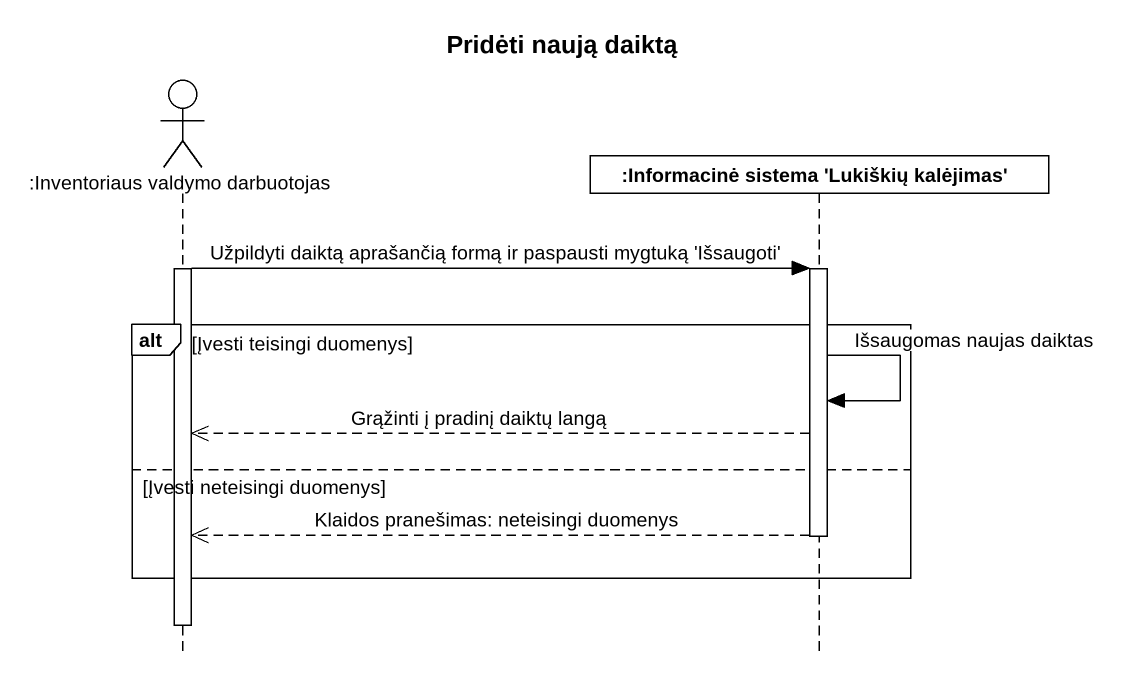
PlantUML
@startuml
title Pridėti naują daiktą
hide footbox
actor ":Inventoriaus valdymo darbuotojas" as Inventoriaus_valdymo
participant ":Informacinė sistema 'Lukiškių kalėjimas'" as Informacinė_sistema

activate Inventoriaus_valdymo
Inventoriaus_valdymo -> Informacinė_sistema : Užpildyti daiktą aprašančią formą ir paspausti mygtuką 'Išsaugoti'
activate Informacinė_sistema
alt Įvesti teisingi duomenys
  Informacinė_sistema -> Informacinė_sistema : Išsaugomas naujas daiktas
  Informacinė_sistema -->> Inventoriaus_valdymo : Grąžinti į pradinį daiktų langą
else Įvesti neteisingi duomenys
  Informacinė_sistema -->> Inventoriaus_valdymo : Klaidos pranešimas: neteisingi duomenys
  deactivate Informacinė_sistema
end
deactivate Inventoriaus_valdymo
@enduml
